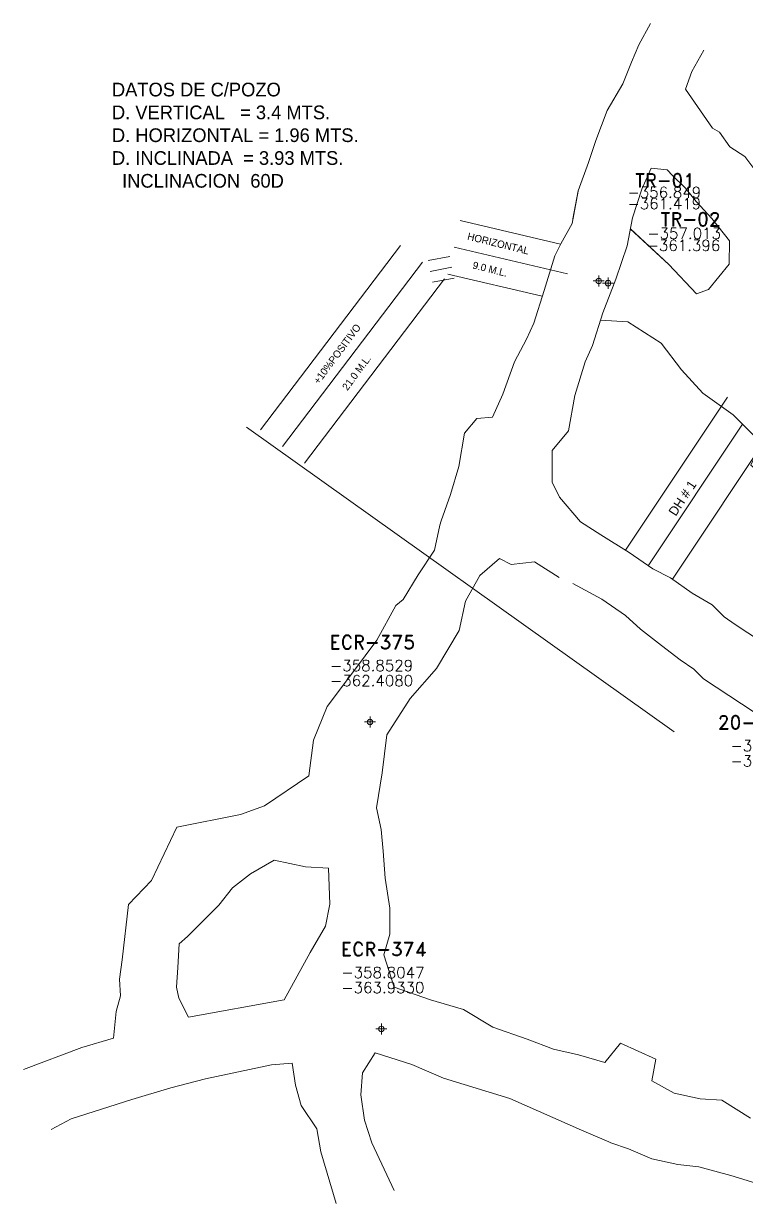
# Model space of a CAD drawing. Extents: x 0 to 99091, y -1812 to 13278.
# Drawn here: x 9092.4 to 9158, y 10250.4 to 10357.5 of the extents above; entities that cross this region are included whole.
import ezdxf
from ezdxf.enums import TextEntityAlignment as Align

# ---------------------------------------------------------------- set-up
doc = ezdxf.new("R2010")
doc.units = 0
doc.header["$MEASUREMENT"] = 0
doc.header["$PDMODE"] = 34
doc.header["$PDSIZE"] = 0.5
doc.layers.add('CF-440-9487-E-SCR', color=5, linetype='Continuous')
doc.layers.add('F-440-9493-E-SCR', color=1, linetype='Continuous')
doc.styles.add('ROMAND', font='ROMAND.SHX')
doc.styles.add('ROMANS', font='ROMANS.SHX', dxfattribs={"width": 2.5})

# ---------------------------------------------------------------- blocks, each defined once
blk = doc.blocks.new('F2')
at = {"lineweight": 0}
blk.add_point((0, 0), dxfattribs=at)
at = {"lineweight": 0, "style": 'ROMAND'}
for tag, height, p in [('NOMBRE', 1.25, (0.2, 6.62)), ('CIELO', 1, (0.14, 4.62)), ('PISO', 1, (0.14, 3.25))]:
    blk.add_attdef(tag, text='', height=height, dxfattribs=at).set_placement(p, align=Align.CENTER)
at = {"lineweight": 0, "style": 'ROMANS', "flags": 1}
for tag, p in [('MINA', (-0.07, -3.26)), ('LOCALIZACION', (-0.07, -4.93)), ('ESTRUCTURA', (-0.07, -6.62)), ('NIVEL', (-0.07, -8.29)), ('OBRA', (-0.07, -10.12)), ('FECHA', (-0.07, -11.79)), ('ATRAS', (-0.07, -13.48)), ('TOPOGRAFO', (2.67, -15.3))]:
    blk.add_attdef(tag, text='', height=1.25, dxfattribs=at).set_placement(p, align=Align.CENTER)

msp = doc.modelspace()

# ---------------------------------------------------------------- linework, layer by layer
at = {"color": 3, "linetype": 'Continuous', "lineweight": 0, "ltscale": 5, "flags": 128}
for points in [[(9141.1404, 10337.46658), (9132.04311, 10339.60169)], [(9113.92159, 10320.59322), (9126.61983, 10337.31909)], [(9129.13181, 10335.97027), (9131.09622, 10336.34588)], [(9139.47542, 10332.72148), (9130.90067, 10334.73396)], [(9117.90395, 10317.56983), (9130.60218, 10334.2957)], [(9129.50743, 10334.00585), (9131.47184, 10334.38147)]]:
    msp.add_lwpolyline(points, dxfattribs=at)
at = {"color": 1, "linetype": 'Continuous', "lineweight": 0, "ltscale": 5, "elevation": -354.55388, "flags": 128}
msp.add_lwpolyline([(9141.77713, 10334.74921), (9131.47189, 10337.16782)], dxfattribs=at)
at = {"color": 1, "linetype": 'Continuous', "lineweight": 0, "ltscale": 5, "flags": 128}
for points in [[(9115.91277, 10319.08152), (9128.611, 10335.8074)], [(9129.31962, 10334.98806), (9131.28403, 10335.36367)]]:
    msp.add_lwpolyline(points, dxfattribs=at)
at = {"color": 3, "linetype": 'Continuous', "lineweight": 0, "flags": 128}
for points in [[(9156.29121, 10323.58576), (9147.02795, 10309.67647)], [(9160.45279, 10320.81424), (9151.28486, 10307.04811)]]:
    msp.add_lwpolyline(points, dxfattribs=at)
at = {"color": 0, "linetype": 'Continuous', "lineweight": 0, "ltscale": 5, "flags": 128}
msp.add_lwpolyline([(9151.45319, 10293.20966), (9112.63553, 10320.84374)], dxfattribs=at)
at = {"color": 1, "linetype": 'Continuous', "lineweight": 0, "elevation": -360.6988, "flags": 128}
msp.add_lwpolyline([(9157.64996, 10321.11582), (9149.09543, 10308.27073)], dxfattribs=at)
at = {"layer": 'CF-440-9487-E-SCR', "linetype": 'Continuous', "lineweight": 0, "flags": 128}
for points, elevation in [([(9130.31761, 10312.36324), (9131.15143, 10314.72817), (9131.895, 10317.28676), (9132.43568, 10320.30204), (9133.52608, 10321.63702), (9134.96331, 10321.74839), (9135.90977, 10323.8503), (9136.95706, 10326.78426), (9138.05674, 10328.82382), (9138.72018, 10330.28141), (9139.63774, 10333.2459), (9140.62655, 10336.39706), (9141.14749, 10337.48133), (9142.17591, 10339.33424), (9142.73976, 10342.26471)], -354.55388), ([(9144.80389, 10311.07151), (9142.95458, 10312.25195), (9141.05136, 10314.4955), (9140.37783, 10315.85994), (9140.37445, 10318.72191), (9141.84456, 10320.53093), (9142.42875, 10323.73321), (9143.38194, 10326.79103), (9144.04538, 10328.24862), (9144.96294, 10331.21312), (9146.1386, 10334.29295), (9147.16613, 10337.29751), (9147.16613, 10337.29751)], -355.4988)]:
    msp.add_lwpolyline(points, dxfattribs=dict(at, elevation=elevation))
at = {"layer": 'CF-440-9487-E-SCR', "linetype": 'Continuous', "lineweight": 0}
for points in [[(9149.29941, 10357.46761, -361.38473), (9148.22738, 10355.54397, -361.40347), (9147.5576, 10353.97835, -361.41795), (9146.79864, 10352.01018, -361.43584), (9145.36916, 10349.5944, -361.45969), (9144.34238, 10346.86582, -361.48439), (9143.67289, 10344.853, -361.60228), (9142.73544, 10342.30336, -361.52528), (9142.24519, 10339.75401, -361.54657)], [(9149.29941, 10357.46761, -357.48473), (9148.22738, 10355.54397, -357.50347), (9147.5576, 10353.97835, -357.31795), (9146.79864, 10352.01018, -357.33584), (9145.36916, 10349.5944, -356.05969), (9144.34238, 10346.86582, -356.58439), (9143.67289, 10344.853, -356.60228), (9142.73544, 10342.30336, -357.42528), (9142.73544, 10342.30336, -357.42528)], [(9154.13088, 10355.05578, -357.48473), (9153.05884, 10353.13214, -357.50347), (9152.47853, 10351.52185, -357.31795)], [(9154.13088, 10355.05578, -361.38473), (9153.05884, 10353.13214, -361.40347), (9152.47853, 10351.52185, -361.41795)], [(9152.47853, 10351.52185, -357.31795), (9154.92992, 10347.98642, -355.32426), (9155.54909, 10347.60858, -355.28644), (9156.48064, 10346.30015, -355.32857), (9157.85384, 10345.39785, -355.3707), (9159.1225, 10343.72283, -355.55725), (9160.86887, 10342.61414, -356.08821)], [(9152.47853, 10351.52185, -361.41795), (9154.92992, 10347.98642, -359.32426), (9155.54909, 10347.60858, -359.58644), (9156.48064, 10346.30015, -359.72857), (9157.85384, 10345.39785, -360.0707), (9159.1225, 10343.72283, -360.55725), (9160.86886, 10342.61417, -360.78821)], [(9149.35279, 10344.36466, -356.58439), (9148.50436, 10342.44117, -356.60228), (9147.65637, 10339.84687, -357.42528), (9147.16613, 10337.29751, -355.4988)], [(9149.35279, 10344.36466, -361.48439), (9148.50436, 10342.44117, -361.60228), (9147.65637, 10339.84687, -361.52528), (9147.16613, 10337.29751, -361.54657)], [(9149.35279, 10344.36466, -356.58439), (9150.80792, 10344.19575, -355.32426), (9151.27988, 10343.68254, -355.28644), (9152.43226, 10342.57717, -355.32857), (9153.43741, 10341.33642, -355.3707), (9154.85329, 10339.79679, -355.55725), (9156.45908, 10337.75519, -356.08821)], [(9149.35279, 10344.36466, -361.48439), (9150.80792, 10344.19575, -359.32426), (9151.27988, 10343.68254, -359.58644), (9152.43226, 10342.57717, -359.72857), (9153.43741, 10341.33642, -360.0707), (9154.85329, 10339.79679, -360.55725), (9156.45908, 10337.75519, -360.78821)], [(9153.47725, 10332.95746, -356.85892), (9150.95843, 10335.62221, -356.69096), (9147.46308, 10338.84173, -356.72626)], [(9153.47725, 10332.95746, -361.45892), (9150.95843, 10335.62221, -361.49096), (9147.46645, 10338.85925, -361.44505)], [(9156.45908, 10337.75519, -356.08821), (9156.45908, 10337.75519, -356.08821), (9156.45908, 10337.75519, -356.08821), (9156.44014, 10335.63973, -356.36443), (9154.55093, 10333.3338, -356.58078), (9153.47725, 10332.95746, -356.85892)], [(9156.45908, 10337.75519, -360.78821), (9156.45908, 10337.75519, -360.78821), (9156.45908, 10337.75519, -360.78821), (9156.44014, 10335.63973, -361.06443), (9154.55093, 10333.3338, -361.08078), (9153.47725, 10332.95746, -361.45892)], [(9162.33752, 10317.5107, -356.96474), (9162.33752, 10317.5107, -356.96474), (9162.33752, 10317.5107, -356.96474), (9160.40638, 10315.73955, -356.93642), (9158.40228, 10317.41454, -356.93076), (9159.37598, 10319.38552, -357.19867), (9156.79893, 10321.96897, -356.73071), (9154.03512, 10323.94817, -356.86652), (9152.10838, 10326.06593, -356.41367), (9150.27502, 10328.4858, -356.85892), (9147.2322, 10330.41883, -356.69096), (9144.76217, 10330.54993, -356.73433)], [(9162.33752, 10317.5107, -361.66474), (9162.33752, 10317.5107, -361.66474), (9162.33752, 10317.5107, -361.66474), (9160.40638, 10315.73955, -361.83642), (9158.40215, 10317.41474, -361.83076), (9159.37598, 10319.38552, -361.79867), (9156.79893, 10321.96897, -361.73071), (9154.03512, 10323.94817, -361.66652), (9152.10838, 10326.06593, -361.61367), (9150.27502, 10328.4858, -361.45892), (9147.2322, 10330.41883, -361.49096), (9144.76217, 10330.54993, -361.43433)]]:
    msp.add_polyline3d(points, dxfattribs=at)
at = {"layer": 'F-440-9493-E-SCR', "color": 1, "linetype": 'Continuous', "lineweight": 0, "flags": 128}
for points, elevation in [([(9092.42305, 10262.5758), (9097.72044, 10264.55374), (9100.589, 10265.40701), (9100.82593, 10267.8171), (9101.22703, 10269.25753), (9101.13284, 10270.76646), (9101.37641, 10272.52787), (9101.95057, 10277.54208), (9104.02963, 10279.71968), (9106.31147, 10284.56801), (9112.09499, 10285.69517), (9114.28654, 10286.49004), (9118.29912, 10289.21891), (9118.72247, 10292.44105), (9119.95405, 10295.50016), (9122.34568, 10298.67084), (9124.4758, 10301.52402), (9126.19708, 10304.68182), (9126.86801, 10305.22601), (9128.22251, 10307.4429), (9129.71303, 10309.69812), (9130.17437, 10311.95696), (9130.31761, 10312.36324)], -354.55388), ([(9158.35358, 10258.15231), (9155.75711, 10259.78134), (9153.80706, 10259.92061), (9151.45127, 10260.41021), (9149.41637, 10261.52984), (9149.7925, 10263.51258), (9146.58017, 10264.96411), (9145.15217, 10263.20145), (9142.76707, 10263.9125), (9140.50825, 10264.42395), (9138.09348, 10265.31255), (9134.979, 10266.42127), (9132.31935, 10268.02304), (9129.34144, 10268.88407), (9126.03483, 10270.04834), (9125.11079, 10272.98145), (9125.64893, 10274.84354), (9125.64257, 10277.22116), (9125.20973, 10279.92855), (9125.0374, 10282.38729), (9124.87635, 10284.33817), (9124.44148, 10286.30147), (9124.95516, 10289.48071), (9125.37377, 10292.92595), (9127.49442, 10296.22534), (9129.89553, 10298.94981), (9131.93004, 10302.39478), (9132.49906, 10305.051), (9133.81502, 10307.40385), (9135.5855, 10308.93048), (9136.64034, 10308.37925), (9138.76527, 10308.62491), (9140.99508, 10307.22002)], -366.67577), ([(9107.3955, 10267.33173), (9116.07276, 10268.88132), (9118.40632, 10273.17188), (9119.8167, 10275.58579), (9120.20113, 10277.57298), (9120.08999, 10280.83864), (9118.00634, 10280.95451), (9115.15958, 10281.56685), (9112.99755, 10280.32309), (9111.37496, 10279.05587), (9110.14662, 10277.48113), (9107.29569, 10274.63918), (9106.52382, 10273.97482), (9106.42834, 10271.82925), (9106.28382, 10270.05415), (9106.51985, 10269.02593), (9107.3955, 10267.33173)], -356.7288), ([(9126.03524, 10251.60419), (9124.01638, 10255.92381), (9123.34345, 10257.96354), (9123.02984, 10260.26457), (9123.17854, 10262.25609), (9124.31271, 10264.09231), (9127.64709, 10263.02411), (9130.5139, 10261.77882), (9136.53802, 10259.93291), (9143.04638, 10257.05201), (9145.52252, 10255.99269), (9145.71073, 10255.92824), (9147.31058, 10255.3804), (9149.41028, 10254.44998), (9151.76607, 10253.96038), (9153.68372, 10253.72651), (9156.57176, 10252.94894), (9159.23919, 10252.14122)], -362.12905), ([(9094.91538, 10257.11793), (9096.72526, 10258.10224), (9102.24263, 10259.84773), (9105.78051, 10260.90009), (9108.91913, 10261.73543), (9114.92429, 10262.99355), (9116.7748, 10263.14871), (9117.07708, 10261.15505), (9117.61726, 10259.28785), (9119.01339, 10257.18216), (9119.39108, 10255.08916), (9120.78592, 10250.41908)], -354.55388)]:
    msp.add_lwpolyline(points, dxfattribs=dict(at, elevation=elevation))
at = {"layer": 'F-440-9493-E-SCR', "color": 1, "linetype": 'Continuous', "lineweight": 0}
for points in [[(9170.82101, 10294.07542, -355.96275), (9165.04752, 10296.74956, -357.01062), (9161.57428, 10299.92703, -356.92668), (9156.97111, 10302.952, -356.94588), (9155.98415, 10303.64185, -356.95006), (9154.88874, 10304.74187, -356.4553), (9153.07356, 10305.79785, -355.86263), (9151.09965, 10307.17756, -355.97101), (9149.4935, 10307.99625, -355.97729), (9147.34671, 10309.47653, -355.98637), (9144.80389, 10311.07151, -355.89684)], [(9170.82101, 10294.07542, -360.76275), (9165.04752, 10296.74956, -361.21062), (9161.57428, 10299.92703, -361.22668), (9156.97111, 10302.952, -361.34588), (9155.98415, 10303.64185, -361.05006), (9154.88874, 10304.74187, -361.1553), (9153.07356, 10305.79785, -361.06263), (9151.09965, 10307.17756, -361.07101), (9149.4935, 10307.99625, -361.07729), (9147.34671, 10309.47653, -361.18637), (9144.80389, 10311.07151, -360.89684)], [(9166.82086, 10289.65572, -356.99282), (9162.48298, 10292.34125, -357.01062), (9158.70803, 10295.0001, -356.92668), (9154.10486, 10298.02507, -356.94588), (9153.21847, 10298.8878, -356.95006), (9151.9722, 10299.72851, -356.4553), (9150.30789, 10301.0438, -355.86263), (9148.38426, 10302.50994, -355.97101), (9147.02953, 10303.76082, -355.97729), (9144.88275, 10305.2411, -355.98637), (9142.23936, 10306.6632, -355.89684)], [(9166.82086, 10289.65572, -361.19282), (9162.48298, 10292.34125, -361.21062), (9158.70803, 10295.0001, -361.22668), (9154.10486, 10298.02507, -361.34588), (9153.21847, 10298.8878, -361.05006), (9151.9722, 10299.72851, -361.1553), (9150.30789, 10301.0438, -361.06263), (9148.38426, 10302.50994, -361.07101), (9147.02953, 10303.76082, -361.07729), (9144.88275, 10305.2411, -361.18637), (9142.23936, 10306.6632, -360.89684)]]:
    msp.add_polyline3d(points, dxfattribs=at)

# ---------------------------------------------------------------- block references
at = {"color": 0, "linetype": 'Continuous', "lineweight": 0, "ltscale": 5}
ref = msp.add_blockref('F2', (9145.44594, 10333.91499, -356.84943), dxfattribs=at)
ref.add_attrib('NOMBRE', 'TR-01', dxfattribs={"lineweight": 0, "height": 1.25, "style": 'ROMAND'}).set_placement((9150.61455, 10342.62037, -356.84943), align=Align.CENTER)
ref.add_attrib('CIELO', '-356.849', dxfattribs={"lineweight": 0, "height": 1, "style": 'ROMAND'}).set_placement((9150.55024, 10341.65753, -356.84943), align=Align.CENTER)
ref.add_attrib('PISO', '-361.419', dxfattribs={"lineweight": 0, "height": 1, "style": 'ROMAND'}).set_placement((9150.55024, 10340.63053, -356.84943), align=Align.CENTER)
ref = msp.add_blockref('F2', (9144.60039, 10334.1142, -357.0131), dxfattribs=at)
ref.add_attrib('NOMBRE', 'TR-02', dxfattribs={"lineweight": 0, "height": 1.25, "style": 'ROMAND'}).set_placement((9152.92846, 10339.08999, -357.0131), align=Align.CENTER)
ref.add_attrib('CIELO', '-357.013', dxfattribs={"lineweight": 0, "height": 1, "style": 'ROMAND'}).set_placement((9152.34998, 10337.9346, -357.0131), align=Align.CENTER)
ref.add_attrib('PISO', '-361.396', dxfattribs={"lineweight": 0, "height": 1, "style": 'ROMAND'}).set_placement((9152.28568, 10336.84339, -357.0131), align=Align.CENTER)
at = {"color": 4, "linetype": 'Continuous', "lineweight": 0}
for p, values in [((9123.8529, 10294.0992, -358.285), {'NOMBRE': 'ECR-375', 'CIELO': '-358.8529', 'PISO': '-362.4080'}), ((9124.8807, 10266.2484, -358.8047), {'NOMBRE': 'ECR-374', 'CIELO': '-358.8047', 'PISO': '-363.9330'})]:
    msp.add_blockref('F2', p, dxfattribs=at).add_auto_attribs(values)
at = {"color": 0, "linetype": 'Continuous', "lineweight": 0, "ltscale": 5}
msp.add_blockref('F2', (9159.75258, 10286.81915, -366.92666), dxfattribs=at).add_auto_attribs({'NOMBRE': '20-07-12', 'CIELO': '-366.927', 'PISO': '-371.727'})

# ---------------------------------------------------------------- texts
at = {"color": 0, "linetype": 'Continuous', "lineweight": 0, "ltscale": 5, "insert": (9100.43727, 10352.1034), "char_height": 1.2418706, "width": 36.2064858, "attachment_point": 1}
msp.add_mtext('DATOS DE C/POZO\\PD. VERTICAL   = 3.4 MTS.\\PD. HORIZONTAL = 1.96 MTS.\\PD. INCLINADA  = 3.93 MTS.\\P  INCLINACION  60D', dxfattribs=at)
at = {"color": 0, "linetype": 'Continuous', "lineweight": 0, "ltscale": 5, "width": 16.4974753, "attachment_point": 1}
for s, insert, char_height, rotation in [('HORIZONTAL', (9132.78943, 10338.51683), 0.663422, 346.1371267), ('9.0 M.L.', (9133.26362, 10335.8966), 0.663422, 346.1371267), ('+10%POSITIVO', (9118.66845, 10325.08974), 0.6634221, 53.4341188), ('21.0 M.L.', (9121.26868, 10324.51589), 0.663422, 53.4341188)]:
    msp.add_mtext(s, dxfattribs=dict(at, insert=insert, char_height=char_height, rotation=rotation))
at = {"color": 2, "linetype": 'Continuous', "lineweight": 0, "insert": (9150.87664, 10313.17876), "char_height": 0.8437, "width": 7.2333175, "attachment_point": 1, "rotation": 56.6334015}
msp.add_mtext('DH # 1', dxfattribs=at)

doc.saveas('drawing.dxf')
